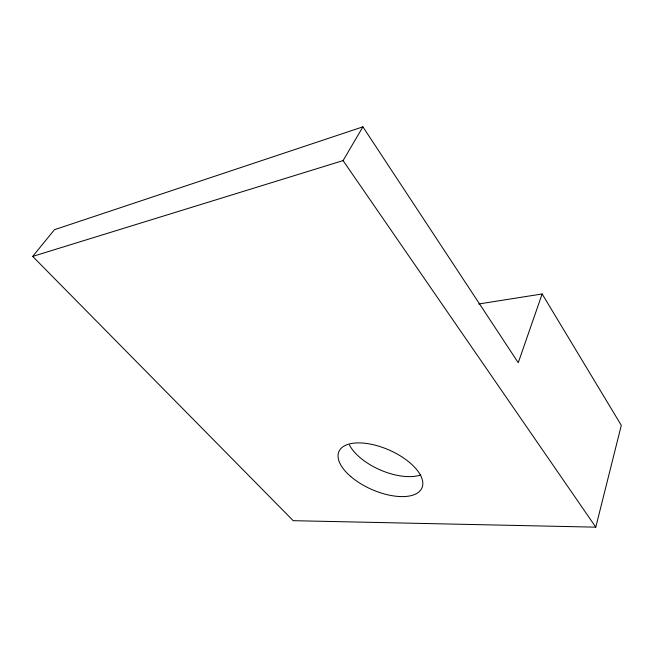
<?xml version="1.0" encoding="UTF-8"?>
<svg xmlns="http://www.w3.org/2000/svg" width="654" height="654" viewBox="0 0 654 654"><rect width="100%" height="100%" fill="white"/><g stroke="black" fill="none" stroke-linecap="round" stroke-linejoin="round"><path stroke-width="0.98" d="M542.141 293.965L518.254 362.708L362.905 126.843L54.445 229.709L32.7 256.401L293.205 520.682L595.786 527.157L621.3 425.329L542.141 293.965L478.753 303.979M32.7 256.401L343.072 160.598L362.905 126.843M343.072 160.598L595.786 527.157M420.784 474.943A44.627 22.081 23.6 0 1 381.225 470.365A44.627 22.081 23.6 0 1 349.424 444.965M350.748 476.521A45.314 21.541 23.7 0 0 421.478 488.881A45.314 21.541 23.7 0 0 369.093 443.862A45.314 21.541 23.7 0 0 350.748 476.521"/></g></svg>
